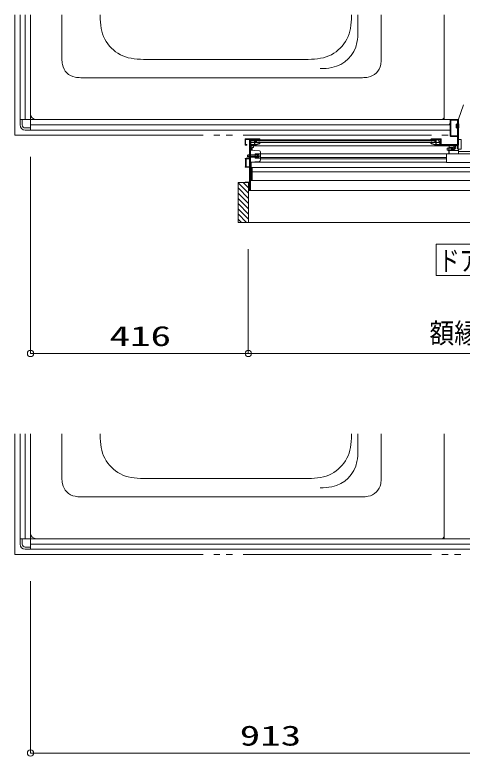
# Model space of a CAD drawing. Units: millimetres on the paper. Extents: x -305 to 305, y -152 to 152.
# Drawn here: x -204.9 to -162.2, y -75.4 to -4.7 of the extents above; entities that cross this region are included whole.
import ezdxf
from ezdxf.enums import TextEntityAlignment as Align

# ---------------------------------------------------------------- set-up
doc = ezdxf.new("R2010")
doc.units = ezdxf.units.MM
doc.linetypes.add('LONG_DOUBLE_CHAIN', pattern=[21.8, 18, -1, 0.6, -0.6, 0.6, -1])
doc.layers.add('0-0_0', color=7, linetype='Continuous', lineweight=9)
doc.layers.add('0-1_VIEW0001', color=7, linetype='Continuous', lineweight=9)
doc.styles.add('ＭＳ ゴシック', font='')
doc.styles.get('ＭＳ ゴシック').set_extended_font_data('MS Gothic')

# ---------------------------------------------------------------- blocks, each defined once
blk = doc.blocks.new('_ORIGIN')
at = {"layer": '0-0_0'}
blk.add_line((0, 0), (-1, 0), dxfattribs=at)
blk.add_circle((0, 0), 0.5, dxfattribs=at)

msp = doc.modelspace()

# ---------------------------------------------------------------- linework, layer by layer
at = {"layer": '0-0_0'}
for p, q in [((-203.434, -18.217), (-203.434, -36.996)), ((-182.629, -27.037), (-182.629, -36.996)), ((-182.629, -27.037), (-182.629, -36.996)), ((-183.229, -36.996), (-202.834, -36.996)), ((-124.734, -36.996), (-182.029, -36.996)), ((-203.434, -58.717), (-203.434, -75.125)), ((-202.834, -75.125), (-158.364, -75.125))]:
    msp.add_line(p, q, dxfattribs=at)
at = {"layer": '0-1_VIEW0001', "linetype": 'LONG_DOUBLE_CHAIN'}
for p, q in [((-204.934, -4.677), (-204.934, -16.177)), ((-204.934, -16.177), (-163.334, -16.177)), ((-204.934, -44.677), (-204.934, -56.177)), ((-204.934, -56.177), (-158.359, -56.177))]:
    msp.add_line(p, q, dxfattribs=at)
at = {"layer": '0-1_VIEW0001'}
for p, q in [((-204.434, -4.677), (-204.434, -14.677)), ((-203.934, -14.677), (-203.934, -4.677)), ((-203.434, -15.677), (-203.434, -4.677)), ((-203.434, -14.128), (-203.434, -4.678)), ((-200.434, -8.879), (-200.434, -4.678)), ((-196.784, -4.788), (-196.784, -4.678)), ((-172.764, -4.678), (-172.764, -4.788)), ((-172.155, -6.214), (-172.155, -4.678)), ((-169.934, -4.678), (-169.934, -8.879)), ((-163.934, -4.677), (-163.934, -14.677)), ((-163.934, -4.678), (-163.934, -14.428)), ((-176.904, -8.927), (-192.645, -8.927)), ((-171.732, -10.677), (-198.636, -10.677)), ((-162.543, -14.626), (-162.061, -13.275)), ((-204.434, -14.677), (-204.034, -14.677)), ((-204.434, -14.677), (-204.434, -15.177)), ((-204.234, -14.677), (-204.234, -15.177)), ((-202.884, -14.678), (-164.184, -14.678)), ((-163.334, -15.062), (-163.334, -14.727)), ((-163.289, -16.217), (-163.289, -14.737)), ((-163.289, -16.217), (-163.289, -14.737)), ((-163.284, -14.677), (-162.599, -14.677)), ((-163.274, -14.722), (-162.649, -14.722)), ((-163.274, -14.722), (-162.649, -14.722)), ((-162.634, -14.737), (-162.634, -16.217)), ((-162.634, -14.737), (-162.634, -16.217)), ((-162.584, -14.692), (-162.584, -17.427)), ((-162.549, -16.566), (-162.549, -14.66)), ((-203.934, -15.477), (-203.434, -15.477)), ((-163.334, -15.177), (-203.434, -15.177)), ((-203.434, -15.677), (-203.434, -15.277)), ((-163.409, -15.107), (-163.409, -15.087)), ((-163.399, -15.077), (-163.349, -15.077)), ((-163.349, -15.117), (-163.399, -15.117)), ((-163.334, -16.227), (-163.334, -15.132)), ((-162.784, -15.102), (-162.734, -15.102)), ((-162.784, -15.452), (-162.784, -15.102)), ((-162.784, -15.452), (-162.734, -15.452)), ((-162.734, -15.102), (-162.656, -15.042)), ((-162.734, -15.102), (-162.734, -15.452)), ((-162.734, -15.452), (-162.656, -15.511)), ((-162.599, -15.059), (-162.618, -15.059)), ((-162.599, -15.494), (-162.618, -15.494)), ((-162.584, -14.977), (-162.564, -14.977)), ((-203.934, -15.677), (-203.434, -15.677)), ((-163.334, -15.677), (-203.434, -15.677)), ((-203.434, -15.677), (-163.334, -15.677)), ((-162.649, -16.232), (-163.274, -16.232)), ((-162.649, -16.232), (-163.274, -16.232)), ((-162.584, -15.577), (-162.564, -15.577)), ((-182.934, -16.542), (-182.934, -17.102)), ((-181.559, -16.527), (-182.919, -16.527)), ((-182.444, -17.057), (-182.444, -16.675)), ((-182.434, -16.607), (-182.434, -21.427)), ((-164.484, -16.607), (-182.434, -16.607)), ((-182.434, -16.687), (-164.809, -16.687)), ((-164.392, -16.847), (-182.434, -16.847)), ((-182.399, -16.642), (-182.399, -17.057)), ((-182.049, -16.656), (-182.049, -16.627)), ((-182.049, -17.057), (-182.049, -16.739)), ((-182.028, -16.697), (-182.047, -16.663)), ((-182.045, -16.729), (-182.031, -16.715)), ((-182.034, -16.612), (-182.033, -16.612)), ((-182.02, -16.62), (-181.979, -16.693)), ((-181.979, -16.726), (-182, -16.748)), ((-181.989, -16.738), (-181.989, -16.754)), ((-181.959, -16.697), (-181.982, -16.72)), ((-181.982, -16.779), (-181.961, -16.815)), ((-181.974, -16.712), (-181.974, -16.716)), ((-181.915, -16.805), (-181.942, -16.759)), ((-181.94, -16.827), (-181.928, -16.827)), ((-181.939, -16.741), (-181.914, -16.715)), ((-181.859, -16.687), (-181.859, -16.847)), ((-181.624, -16.854), (-181.624, -16.852)), ((-181.584, -16.901), (-181.62, -16.865)), ((-181.609, -16.662), (-181.609, -16.687)), ((-181.609, -16.837), (-181.59, -16.837)), ((-181.594, -16.687), (-181.549, -16.687)), ((-181.584, -16.582), (-181.584, -16.637)), ((-181.58, -16.841), (-181.539, -16.883)), ((-181.579, -16.933), (-181.579, -16.912)), ((-181.534, -16.687), (-181.534, -16.552)), ((-181.534, -16.893), (-181.534, -16.94)), ((-165.184, -16.672), (-165.184, -16.552)), ((-165.184, -16.893), (-165.184, -16.94)), ((-165.139, -16.841), (-165.18, -16.883)), ((-165.124, -16.687), (-165.169, -16.687)), ((-165.159, -16.527), (-164.224, -16.527)), ((-165.139, -16.933), (-165.139, -16.912)), ((-165.135, -16.901), (-165.099, -16.865)), ((-165.134, -16.592), (-165.134, -16.637)), ((-164.785, -17.054), (-165.129, -16.947)), ((-165.109, -16.837), (-165.128, -16.837)), ((-164.819, -16.582), (-165.124, -16.582)), ((-165.109, -16.662), (-165.109, -16.672)), ((-165.094, -16.854), (-165.094, -16.852)), ((-164.809, -16.704), (-164.809, -16.592)), ((-164.779, -16.741), (-164.805, -16.715)), ((-164.803, -16.804), (-164.777, -16.759)), ((-164.779, -16.827), (-164.79, -16.827)), ((-164.764, -16.592), (-164.764, -16.686)), ((-164.76, -16.696), (-164.737, -16.72)), ((-164.736, -16.779), (-164.757, -16.814)), ((-164.269, -16.582), (-164.754, -16.582)), ((-164.744, -16.712), (-164.744, -16.716)), ((-164.74, -16.726), (-164.719, -16.748)), ((-164.699, -16.62), (-164.739, -16.693)), ((-164.729, -16.737), (-164.729, -16.753)), ((-164.714, -16.758), (-164.714, -17.042)), ((-164.69, -16.697), (-164.671, -16.663)), ((-164.674, -16.729), (-164.688, -16.715)), ((-164.684, -16.612), (-164.685, -16.612)), ((-164.669, -16.656), (-164.669, -16.627)), ((-164.669, -17.042), (-164.669, -16.739)), ((-164.484, -16.607), (-164.284, -17.127)), ((-164.319, -16.642), (-164.319, -17.042)), ((-164.274, -17.041), (-164.274, -16.675)), ((-164.259, -17.087), (-164.259, -16.592)), ((-164.199, -16.552), (-164.199, -17.042)), ((-162.644, -16.277), (-163.284, -16.277)), ((-162.644, -17.042), (-162.644, -16.277)), ((-162.549, -16.566), (-162.284, -16.566)), ((-182.934, -17.102), (-182.774, -17.102)), ((-182.759, -17.087), (-182.759, -17.077)), ((-182.459, -17.057), (-182.444, -17.057)), ((-182.459, -17.087), (-182.459, -17.067)), ((-182.459, -17.577), (-181.575, -17.644)), ((-182.434, -17.187), (-162.609, -17.187)), ((-182.399, -17.057), (-182.049, -17.057)), ((-182.364, -17.584), (-182.364, -17.187)), ((-182.264, -17.372), (-182.364, -17.372)), ((-182.264, -17.353), (-182.264, -17.592)), ((-182.139, -17.347), (-182.257, -17.347)), ((-182.139, -17.187), (-182.139, -17.347)), ((-165.149, -16.988), (-164.799, -17.097)), ((-164.729, -17.057), (-164.769, -17.057)), ((-164.769, -17.102), (-164.274, -17.102)), ((-164.334, -17.057), (-164.654, -17.057)), ((-162.559, -17.127), (-164.284, -17.127)), ((-164.259, -17.087), (-164.259, -17.067)), ((-162.879, -17.102), (-164.244, -17.102)), ((-164.199, -17.042), (-162.644, -17.042)), ((-163.597, -17.59), (-163.624, -17.585)), ((-163.597, -17.414), (-163.524, -17.4)), ((-163.524, -17.605), (-163.597, -17.59)), ((-163.524, -17.4), (-163.499, -17.395)), ((-163.499, -17.61), (-163.524, -17.605)), ((-163.499, -17.395), (-163.434, -17.395)), ((-163.499, -17.61), (-163.434, -17.61)), ((-163.484, -17.927), (-163.484, -17.377)), ((-163.434, -17.927), (-163.434, -17.187)), ((-163.434, -17.327), (-163.099, -17.327)), ((-163.434, -17.627), (-162.549, -17.627)), ((-163.099, -17.377), (-163.419, -17.377)), ((-163.384, -17.127), (-163.384, -17.187)), ((-163.277, -17.499), (-163.242, -17.479)), ((-162.994, -17.527), (-163.269, -17.527)), ((-163.235, -17.477), (-162.999, -17.477)), ((-163.084, -17.342), (-163.084, -17.362)), ((-162.984, -17.187), (-162.984, -17.337)), ((-162.984, -17.462), (-162.984, -17.317)), ((-162.969, -17.302), (-162.889, -17.302)), ((-162.934, -17.362), (-162.934, -17.417)), ((-162.844, -17.477), (-162.931, -17.477)), ((-162.844, -17.352), (-162.924, -17.352)), ((-162.924, -17.427), (-162.844, -17.427)), ((-162.879, -17.292), (-162.879, -17.102)), ((-162.829, -17.442), (-162.829, -17.462)), ((-162.679, -17.337), (-162.679, -17.327)), ((-162.679, -17.462), (-162.679, -17.442)), ((-162.664, -17.312), (-162.644, -17.312)), ((-162.634, -17.352), (-162.664, -17.352)), ((-162.664, -17.427), (-162.634, -17.427)), ((-162.634, -17.477), (-162.664, -17.477)), ((-162.634, -17.102), (-162.634, -17.302)), ((-162.624, -17.417), (-162.624, -17.362)), ((-162.609, -17.127), (-162.609, -17.187)), ((-162.549, -17.502), (-162.549, -17.927)), ((-181.534, -18.152), (-182.734, -18.152)), ((-182.709, -18.217), (-182.639, -18.252)), ((-181.779, -18.052), (-182.639, -18.052)), ((-181.779, -18.252), (-182.639, -18.252)), ((-181.959, -18.352), (-181.959, -17.952)), ((-181.459, -17.952), (-181.959, -17.952)), ((-181.459, -18.352), (-181.959, -18.352)), ((-181.779, -18.052), (-181.739, -18.059)), ((-181.779, -18.252), (-181.739, -18.245)), ((-181.709, -18.332), (-181.709, -17.972)), ((-181.46, -17.927), (-163.484, -17.927)), ((-181.459, -18.536), (-181.459, -17.768)), ((-181.459, -18.284), (-163.684, -18.284)), ((-163.684, -18.737), (-163.684, -17.927)), ((-163.434, -17.927), (-143.359, -17.927)), ((-182.839, -18.422), (-182.839, -19.182)), ((-182.509, -18.422), (-182.839, -18.422)), ((-182.509, -18.422), (-182.509, -19.182)), ((-182.459, -18.727), (-181.575, -18.661)), ((-182.364, -20.457), (-182.364, -18.722)), ((-163.684, -18.732), (-182.364, -18.732)), ((-163.684, -18.424), (-181.459, -18.424)), ((-163.643, -18.777), (-144.059, -18.777)), ((-182.934, -19.182), (-182.934, -19.227)), ((-182.884, -19.182), (-182.934, -19.182)), ((-182.934, -19.227), (-182.509, -19.227)), ((-182.839, -19.182), (-182.509, -19.182)), ((-182.364, -19.242), (-145.309, -19.242)), ((-145.309, -19.672), (-182.264, -19.672)), ((-182.434, -20.487), (-126.155, -20.487)), ((-183.609, -24.497), (-183.609, -20.677)), ((-182.509, -20.677), (-183.609, -20.677)), ((-182.609, -21.697), (-183.609, -20.697)), ((-182.609, -22.197), (-183.609, -21.197)), ((-182.609, -21.197), (-183.129, -20.677)), ((-182.609, -24.497), (-182.609, -20.677)), ((-182.609, -22.697), (-183.609, -21.697)), ((-182.609, -21.392), (-182.609, -21.412)), ((-182.434, -21.427), (-127.33, -21.427)), ((-182.609, -23.197), (-183.609, -22.197)), ((-182.609, -23.692), (-183.609, -22.692)), ((-182.609, -24.187), (-183.609, -23.187)), ((-182.794, -24.497), (-183.609, -23.682)), ((-183.289, -24.497), (-183.609, -24.177)), ((-183.609, -24.497), (-123.134, -24.497)), ((-164.696, -29.56), (-164.696, -26.56)), ((-164.696, -26.56), (-152.696, -26.56)), ((-164.696, -29.56), (-152.696, -29.56)), ((-204.434, -44.677), (-204.434, -54.677)), ((-203.934, -54.677), (-203.934, -44.677)), ((-203.434, -55.677), (-203.434, -44.677)), ((-203.434, -54.128), (-203.434, -44.678)), ((-200.434, -48.879), (-200.434, -44.678)), ((-196.784, -44.788), (-196.784, -44.678)), ((-172.764, -44.678), (-172.764, -44.788)), ((-172.155, -46.214), (-172.155, -44.678)), ((-169.934, -44.678), (-169.934, -48.879)), ((-163.934, -44.677), (-163.934, -54.677)), ((-163.934, -44.678), (-163.934, -54.428)), ((-176.904, -48.927), (-192.645, -48.927)), ((-171.732, -50.677), (-198.636, -50.677)), ((-204.434, -54.677), (-204.034, -54.677)), ((-204.434, -54.677), (-204.434, -55.177)), ((-204.234, -54.677), (-204.234, -55.177)), ((-158.359, -55.177), (-203.434, -55.177)), ((-202.884, -54.678), (-164.184, -54.678)), ((-203.934, -55.477), (-203.434, -55.477)), ((-203.934, -55.677), (-203.434, -55.677)), ((-203.434, -55.677), (-203.434, -55.277)), ((-203.434, -55.677), (-158.359, -55.677)), ((-158.359, -55.677), (-203.434, -55.677))]:
    msp.add_line(p, q, dxfattribs=at)
at = {"layer": '0-1_VIEW0001', "color": 5}
msp.add_line((-126.356, -17.727), (-162.549, -17.727), dxfattribs=at)
at = {"layer": '0-1_VIEW0001'}
for points in [[(-163.284, -14.677), (-204.434, -14.677), (-204.434, -4.677)], [(-163.334, -14.727), (-163.32, -14.692), (-163.284, -14.677)], [(-162.599, -14.677), (-162.589, -14.681), (-162.584, -14.692)], [(-162.549, -14.677), (-162.559, -14.677), (-162.559, -17.127)], [(-163.409, -15.087), (-163.406, -15.08), (-163.399, -15.077)], [(-163.399, -15.117), (-163.406, -15.114), (-163.409, -15.107)], [(-163.349, -15.077), (-163.339, -15.073), (-163.334, -15.062)], [(-163.334, -15.132), (-163.339, -15.121), (-163.349, -15.117)], [(-163.284, -16.277), (-163.32, -16.262), (-163.334, -16.227)], [(-182.919, -16.527), (-182.93, -16.532), (-182.934, -16.542)], [(-182.774, -17.062), (-182.889, -17.062), (-182.889, -16.582)], [(-182.889, -16.582), (-182.509, -16.582), (-182.509, -18.377), (-182.734, -18.377), (-182.734, -18.327)], [(-182.609, -21.427), (-182.459, -21.427), (-182.459, -16.582), (-181.954, -16.582), (-181.954, -16.686)], [(-182.449, -16.664), (-182.441, -16.615), (-182.399, -16.642)], [(-182.444, -16.675), (-182.446, -16.669), (-182.449, -16.664)], [(-182.049, -16.627), (-182.045, -16.616), (-182.034, -16.612)], [(-182.047, -16.663), (-182.049, -16.659), (-182.049, -16.656)], [(-182.049, -16.739), (-182.048, -16.734), (-182.045, -16.729)], [(-182.033, -16.612), (-182.025, -16.614), (-182.02, -16.62)], [(-182.031, -16.715), (-182.027, -16.706), (-182.028, -16.697)], [(-182, -16.748), (-182.003, -16.752), (-182.004, -16.758)], [(-182.004, -16.758), (-182.004, -17.057), (-181.941, -17.057), (-181.59, -16.947)], [(-181.982, -16.72), (-181.987, -16.728), (-181.989, -16.738)], [(-181.989, -16.754), (-181.988, -16.767), (-181.982, -16.779)], [(-181.979, -16.693), (-181.976, -16.702), (-181.974, -16.712)], [(-181.974, -16.716), (-181.975, -16.721), (-181.979, -16.726)], [(-181.961, -16.815), (-181.952, -16.824), (-181.94, -16.827)], [(-181.954, -16.686), (-181.955, -16.692), (-181.959, -16.697)], [(-181.942, -16.759), (-181.944, -16.75), (-181.939, -16.741)], [(-181.928, -16.827), (-181.915, -16.82), (-181.915, -16.805)], [(-181.914, -16.715), (-181.91, -16.71), (-181.909, -16.705)], [(-181.909, -16.705), (-181.909, -16.582), (-181.584, -16.582)], [(-181.624, -16.852), (-181.62, -16.841), (-181.609, -16.837)], [(-181.62, -16.865), (-181.623, -16.86), (-181.624, -16.854)], [(-181.584, -16.637), (-181.587, -16.644), (-181.594, -16.647), (-181.605, -16.652), (-181.609, -16.662)], [(-181.59, -16.837), (-181.585, -16.838), (-181.58, -16.841)], [(-181.59, -16.947), (-181.582, -16.942), (-181.579, -16.933)], [(-181.579, -16.912), (-181.58, -16.906), (-181.584, -16.901)], [(-181.534, -16.94), (-181.544, -16.97), (-181.569, -16.988)], [(-181.534, -16.552), (-181.542, -16.534), (-181.559, -16.527)], [(-181.539, -16.883), (-181.535, -16.887), (-181.534, -16.893)], [(-165.184, -16.552), (-165.177, -16.534), (-165.159, -16.527)], [(-165.169, -16.687), (-165.18, -16.683), (-165.184, -16.672)], [(-165.18, -16.883), (-165.183, -16.887), (-165.184, -16.893)], [(-165.184, -16.94), (-165.175, -16.97), (-165.149, -16.988)], [(-165.128, -16.837), (-165.134, -16.838), (-165.139, -16.841)], [(-165.139, -16.912), (-165.138, -16.906), (-165.135, -16.901)], [(-165.129, -16.947), (-165.136, -16.942), (-165.139, -16.933)], [(-165.124, -16.582), (-165.131, -16.585), (-165.134, -16.592)], [(-165.134, -16.637), (-165.131, -16.644), (-165.124, -16.647), (-165.114, -16.651), (-165.109, -16.662)], [(-165.109, -16.672), (-165.114, -16.683), (-165.124, -16.687)], [(-165.094, -16.852), (-165.099, -16.841), (-165.109, -16.837)], [(-165.099, -16.865), (-165.095, -16.86), (-165.094, -16.854)], [(-164.809, -16.592), (-164.812, -16.585), (-164.819, -16.582)], [(-164.805, -16.715), (-164.808, -16.71), (-164.809, -16.704)], [(-164.79, -16.827), (-164.803, -16.819), (-164.803, -16.804)], [(-164.777, -16.759), (-164.775, -16.749), (-164.779, -16.741)], [(-164.757, -16.814), (-164.766, -16.824), (-164.779, -16.827)], [(-164.754, -16.582), (-164.761, -16.585), (-164.764, -16.592)], [(-164.764, -16.686), (-164.763, -16.691), (-164.76, -16.696)], [(-164.739, -16.693), (-164.743, -16.702), (-164.744, -16.712)], [(-164.744, -16.716), (-164.743, -16.721), (-164.74, -16.726)], [(-164.737, -16.72), (-164.731, -16.728), (-164.729, -16.737)], [(-164.729, -16.753), (-164.731, -16.766), (-164.736, -16.779)], [(-164.719, -16.748), (-164.715, -16.752), (-164.714, -16.758)], [(-164.685, -16.612), (-164.693, -16.614), (-164.699, -16.62)], [(-164.688, -16.715), (-164.692, -16.706), (-164.69, -16.697)], [(-164.669, -16.627), (-164.674, -16.616), (-164.684, -16.612)], [(-164.669, -16.739), (-164.67, -16.734), (-164.674, -16.729)], [(-164.671, -16.663), (-164.67, -16.659), (-164.669, -16.656)], [(-164.269, -16.664), (-164.277, -16.615), (-164.319, -16.642)], [(-164.274, -16.675), (-164.273, -16.669), (-164.269, -16.664)], [(-164.259, -16.592), (-164.262, -16.585), (-164.269, -16.582)], [(-164.224, -16.527), (-164.207, -16.534), (-164.199, -16.552)], [(-162.549, -17.502), (-162.284, -17.502), (-162.284, -16.566)], [(-182.759, -17.077), (-182.764, -17.067), (-182.774, -17.062)], [(-182.774, -17.102), (-182.764, -17.098), (-182.759, -17.087)], [(-181.569, -16.988), (-181.934, -17.102), (-182.459, -17.102)], [(-182.264, -17.353), (-182.264, -17.351), (-182.263, -17.349), (-182.26, -17.348), (-182.258, -17.347), (-182.257, -17.347)], [(-164.799, -17.097), (-164.784, -17.101), (-164.769, -17.102)], [(-164.769, -17.057), (-164.777, -17.056), (-164.785, -17.054)], [(-164.714, -17.042), (-164.719, -17.053), (-164.729, -17.057)], [(-164.654, -17.057), (-164.665, -17.053), (-164.669, -17.042)], [(-164.319, -17.042), (-164.324, -17.053), (-164.334, -17.057)], [(-164.259, -17.067), (-164.261, -17.059), (-164.267, -17.054), (-164.272, -17.048), (-164.274, -17.041)], [(-164.274, -17.102), (-164.264, -17.098), (-164.259, -17.087)], [(-164.244, -17.102), (-164.255, -17.098), (-164.259, -17.087)], [(-163.597, -17.414), (-163.624, -17.42), (-163.624, -17.585)], [(-163.269, -17.527), (-163.284, -17.516), (-163.277, -17.499)], [(-163.242, -17.479), (-163.238, -17.477), (-163.235, -17.477)], [(-162.999, -17.477), (-162.989, -17.473), (-162.984, -17.462)], [(-162.931, -17.477), (-162.94, -17.48), (-162.946, -17.488), (-162.963, -17.516), (-162.994, -17.527)], [(-162.984, -17.317), (-162.98, -17.306), (-162.969, -17.302)], [(-162.924, -17.352), (-162.931, -17.355), (-162.934, -17.362)], [(-162.934, -17.417), (-162.931, -17.424), (-162.924, -17.427)], [(-162.889, -17.302), (-162.882, -17.299), (-162.879, -17.292)], [(-162.829, -17.337), (-162.834, -17.348), (-162.844, -17.352)], [(-162.844, -17.427), (-162.834, -17.431), (-162.829, -17.442)], [(-162.829, -17.462), (-162.834, -17.473), (-162.844, -17.477)], [(-162.634, -17.102), (-162.829, -17.102), (-162.829, -17.337)], [(-162.679, -17.327), (-162.675, -17.316), (-162.664, -17.312)], [(-162.664, -17.352), (-162.675, -17.348), (-162.679, -17.337)], [(-162.679, -17.442), (-162.675, -17.431), (-162.664, -17.427)], [(-162.664, -17.477), (-162.675, -17.473), (-162.679, -17.462)], [(-162.644, -17.312), (-162.637, -17.309), (-162.634, -17.302)], [(-162.624, -17.362), (-162.627, -17.355), (-162.634, -17.352)], [(-162.634, -17.427), (-162.627, -17.424), (-162.624, -17.417)], [(-162.584, -17.427), (-162.599, -17.462), (-162.634, -17.477)], [(-182.779, -18.377), (-182.934, -18.377), (-182.934, -18.422)], [(-182.734, -18.327), (-182.779, -18.327), (-182.779, -18.377)], [(-182.639, -18.052), (-182.709, -18.087), (-182.709, -18.217)], [(-182.934, -18.422), (-182.884, -18.422), (-182.884, -19.182)], [(-182.509, -19.227), (-182.509, -20.632), (-182.934, -20.632), (-182.934, -20.677)], [(-182.264, -19.242), (-182.264, -20.472), (-182.349, -20.472)], [(-182.509, -20.677), (-182.509, -21.377), (-182.609, -21.377)], [(-158.309, -54.677), (-204.434, -54.677), (-204.434, -44.677)]]:
    msp.add_lwpolyline(points, dxfattribs=at)
for centre, radius, start, end in [((-189.784, -4.788), 7, 180, 189.69632), ((-179.764, -4.788), 7, 350.30368, 0), ((-193.234, -5.377), 3.5, 189.69632, 260.30368), ((-176.314, -5.377), 3.5, 279.69632, 350.30368), ((-178.155, -6.214), 6, 349.52469, 0), ((-175.205, -6.76), 3, 280.47532, 349.52469), ((-197.434, -8.879), 3, 180, 190.47532), ((-192.645, -1.927), 7, 260.30368, 270), ((-176.904, -1.927), 7, 270, 279.69632), ((-172.934, -8.879), 3, 349.52469, 0), ((-198.909, -9.152), 1.5, 190.47532, 259.52469), ((-175.751, -3.81), 6, 270, 280.47532), ((-171.459, -9.152), 1.5, 280.47532, 349.52469), ((-198.636, -7.677), 3, 259.52469, 270), ((-171.732, -7.677), 3, 270, 280.47532), ((-202.884, -14.128), 0.55, 180, 270), ((-164.184, -14.428), 0.25, 270, 0), ((-163.274, -14.737), 0.015, 90, 180), ((-163.274, -14.737), 0.015, 90, 180), ((-162.649, -14.737), 0.015, 0, 90), ((-162.649, -14.737), 0.015, 0, 90), ((-162.449, -14.66), 0.1, 160.34618, 180), ((-203.934, -15.177), 0.5, 180, 270), ((-203.934, -15.177), 0.3, 180, 270), ((-162.647, -15.054), 0.015, 19.47122, 127.16085), ((-162.647, -15.499), 0.015, 232.83915, 340.52878), ((-162.618, -15.044), 0.015, 199.47122, 270), ((-162.618, -15.509), 0.015, 90, 160.52878), ((-162.599, -15.044), 0.015, 270, 0), ((-162.599, -15.509), 0.015, 0, 90), ((-162.564, -15.002), 0.025, 12.42397, 90), ((-162.564, -15.552), 0.025, 270, 347.57603), ((-163.812, -15.277), 1.303, 347.57603, 12.42397), ((-163.274, -16.217), 0.015, 180, 270), ((-163.274, -16.217), 0.015, 180, 270), ((-162.649, -16.217), 0.015, 270, 0), ((-162.649, -16.217), 0.015, 270, 0), ((-181.584, -17.768), 0.125, 0, 85.71085), ((-163.434, -17.377), 0.05, 90, 180), ((-163.419, -17.392), 0.015, 90, 180), ((-163.099, -17.342), 0.015, 0, 90), ((-163.099, -17.362), 0.015, 270, 0), ((-181.734, -18.035), 0.025, 259.90904, 0), ((-181.734, -18.27), 0.025, 0, 100.09095), ((-181.702, -17.972), 0.0077, 62.71904, 180), ((-181.702, -18.332), 0.0077, 180, 297.28096), ((-181.794, -18.152), 0.21, 297.28096, 62.71904), ((-181.584, -18.536), 0.125, 274.28915, 0), ((-163.644, -18.737), 0.04, 180, 270), ((-182.349, -20.457), 0.015, 180, 270), ((-189.784, -44.788), 7, 180, 189.69632), ((-179.764, -44.788), 7, 350.30368, 0), ((-193.234, -45.377), 3.5, 189.69632, 260.30368), ((-176.314, -45.377), 3.5, 279.69632, 350.30368), ((-178.155, -46.214), 6, 349.52469, 0), ((-175.205, -46.76), 3, 280.47532, 349.52469), ((-197.434, -48.879), 3, 180, 190.47532), ((-198.909, -49.152), 1.5, 190.47532, 259.52469), ((-192.645, -41.927), 7, 260.30368, 270), ((-176.904, -41.927), 7, 270, 279.69632), ((-171.459, -49.152), 1.5, 280.47532, 349.52469), ((-172.934, -48.879), 3, 349.52469, 0), ((-175.751, -43.81), 6, 270, 280.47532), ((-198.636, -47.677), 3, 259.52469, 270), ((-171.732, -47.677), 3, 270, 280.47532), ((-202.884, -54.128), 0.55, 180, 270), ((-164.184, -54.428), 0.25, 270, 0), ((-203.934, -55.177), 0.5, 180, 270), ((-203.934, -55.177), 0.3, 180, 270)]:
    msp.add_arc(centre, radius, start, end, dxfattribs=at)

# ---------------------------------------------------------------- block references
at = {"layer": '0-0_0', "xscale": 0.6, "yscale": 0.6, "rotation": 180}
for p in [(-203.434, -36.996), (-182.629, -36.996), (-203.434, -75.125)]:
    msp.add_blockref('_ORIGIN', p, dxfattribs=at)
at = {"layer": '0-0_0', "xscale": 0.6, "yscale": 0.6}
msp.add_blockref('_ORIGIN', (-182.629, -36.996), dxfattribs=at)

# ---------------------------------------------------------------- texts
at = {"layer": '0-0_0', "style": 'ＭＳ ゴシック'}
for s, width, p in [('額縁内寸法：１１７０', 0.9, (-165.323, -36.594)), ('416', 1.5, (-195.887, -36.866)), ('913', 1.5, (-183.455, -74.995))]:
    msp.add_text(s, height=1.921, dxfattribs=dict(at, width=width)).set_placement(p, align=Align.BOTTOM_LEFT)
at = {"layer": '0-1_VIEW0001', "style": 'ＭＳ ゴシック', "width": 0.75}
msp.add_text('ドア位置ＡＲ\u3000Ｗ８００', height=1.921, dxfattribs=at).set_placement((-164.411, -29.679), align=Align.BOTTOM_LEFT)

doc.saveas('drawing.dxf')
